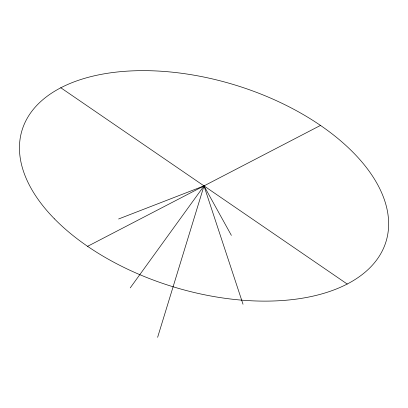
<?xml version="1.0" encoding="UTF-8"?>
<svg xmlns="http://www.w3.org/2000/svg" width="408" height="408" viewBox="0 0 408 408"><rect width="100%" height="100%" fill="white"/><g stroke="black" fill="none" stroke-linecap="round" stroke-linejoin="round"><path stroke-width="0.61" d="M157.621 337.329L204 185.895L118.601 218.984M130.249 287.864L204 185.895L231.372 235.365M87.587 246.335L320.413 125.455M60.761 87.74L347.239 284.05M204 185.895L243.02 304.246M54.483 218.872A190.317 105.529 17 0 0 372.489 265.062A190.317 105.529 17 0 0 185.033 73.751A190.317 105.529 17 0 0 54.483 218.872"/></g></svg>
